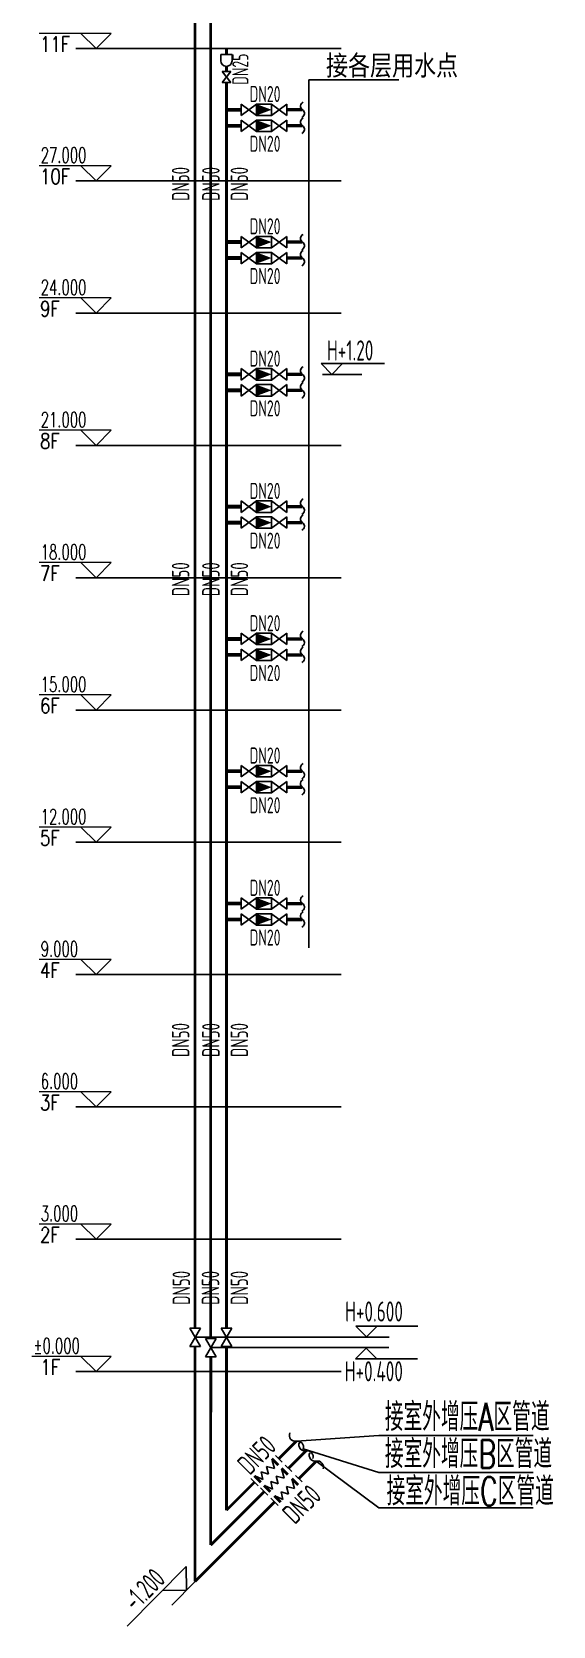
# Model space of a CAD drawing. Header units: millimetres. Extents: x 10779125 to 11142123, y -372083 to -144871.
# Drawn here: x 10908673 to 10916113, y -337502 to -314751 of the extents above; entities that cross this region are included whole.
import ezdxf
from ezdxf.enums import TextEntityAlignment as Align

# ---------------------------------------------------------------- set-up
doc = ezdxf.new("R2010")
doc.units = ezdxf.units.MM
doc.header["$LTSCALE"] = 1000
doc.header["$MEASUREMENT"] = 0
doc.layers.get('0').update_dxf_attribs({"color": 255, "linetype": 'CONTINUOUS'})
for name, color, linetype in [('_标注', 7, 'CONTINUOUS'), ('DIM_ELEV', 3, 'CONTINUOUS'), ('JG', 1, 'CONTINUOUS'), ('NOTE_说明_W', 7, 'CONTINUOUS'), ('TWT', 7, 'CONTINUOUS'), ('TWT_TEXT', 7, 'CONTINUOUS'), ('W-OTHERS02', 7, 'CONTINUOUS'), ('W_DIM', 4, 'CONTINUOUS'), ('WW_PJ', 7, 'CONTINUOUS'), ('喷淋', 6, 'CONTINUOUS'), ('消防', 3, 'CONTINUOUS')]:
    doc.layers.add(name, color=color, linetype=linetype)
doc.layers.add('TWT_ELEV', color=3, linetype='CONTINUOUS', lineweight=15)
doc.styles.add('_TWT_DIM', font='SIMPLEX', dxfattribs={"width": 0.8, "height": 3.5, "bigfont": 'HZTXT'})
doc.styles.add('_TWT_DIM_ELE', font='SIMPLEX', dxfattribs={"width": 0.8, "height": 3.5, "bigfont": 'HZTXT'})
doc.styles.add('gps_hz', font='tssdeng.shx', dxfattribs={"width": 0.7, "bigfont": 'tssdchn.shx'})
doc.styles.add('HZ2', font='romans.shx', dxfattribs={"width": 0.7, "bigfont": '0hztxt.shx'})
doc.styles.get("Standard").update_dxf_attribs({"font": 'symbol.ttf'})

# ---------------------------------------------------------------- blocks, each defined once
blk = doc.blocks.new('$DGFH')
blk.add_lwpolyline([(0.07, -1.01, -0.575183), (0, 0, 0.604745), (-0.11, 1.01, 16.924828)], format="xyb")
blk = doc.blocks.new('A$C58A166D9')
at = {"linetype": 'Continuous'}
for p, q in [((50, 32), (135, 182)), ((135, 182), (224, 40)), ((224, 40), (305, 180)), ((305, 180), (382, 40)), ((382, 40), (465, 176)), ((465, 176), (515, 42))]:
    blk.add_line(p, q, dxfattribs=at)
at = {"linetype": 'Continuous', "const_width": 59.4}
for points in [[(30, 190), (30, 3)], [(536, 188), (536, 0)]]:
    blk.add_lwpolyline(points, dxfattribs=at)

msp = doc.modelspace()

# ---------------------------------------------------------------- linework, layer by layer
for p, q in [((10912624.7, -315436.4), (10913909.9, -315436.4)), ((10912624.7, -315436.4), (10912624.7, -327823.4)), ((10912823, -319638.5), (10913384.6, -319638.5)), ((10911077.9, -333510.8), (10910926.8, -333249.1)), ((10910926.8, -333249.1), (10911077.9, -333249.1)), ((10911077.9, -333249.1), (10910926.8, -333510.8)), ((10911374.7, -333510.8), (10911525.8, -333249.1)), ((10911525.8, -333249.1), (10911374.7, -333249.1)), ((10911374.7, -333249.1), (10911525.8, -333510.8)), ((10910926.8, -333510.8), (10911077.9, -333510.8)), ((10911150.7, -333658.8), (10911301.8, -333397.2)), ((10911301.8, -333397.2), (10911150.7, -333397.2)), ((10911150.7, -333397.2), (10911301.8, -333658.8)), ((10911525.8, -333510.8), (10911374.7, -333510.8)), ((10911301.8, -333658.8), (10911150.7, -333658.8))]:
    msp.add_line(p, q)
at = {"layer": 'DIM_ELEV'}
for p, q in [((10910876.2, -336651.4), (10910034.2, -337501.9)), ((10910877.9, -336990.8), (10910876.2, -336651.4)), ((10910668.7, -337202.2), (10911002, -336865.5)), ((10910877.9, -336990.8), (10910538.5, -336992.5))]:
    msp.add_line(p, q, dxfattribs=at)
at = {"layer": 'JG', "color": 7}
for p, q in [((10912149.9, -335066.2), (10912244, -335160.4)), ((10912287, -335203.4), (10912381.2, -335297.5)), ((10911905, -335497.9), (10911800.1, -335393.1)), ((10912042.1, -335635.1), (10911937.3, -335530.2)), ((10912434.6, -335350.9), (10912528.7, -335445.1)), ((10912189.7, -335782.6), (10912084.8, -335677.8))]:
    msp.add_line(p, q, dxfattribs=at)
at = {"layer": 'JG'}
for points, const_width in [([(10911002.3, -289070.6), (10911002.3, -333249.1)], 40.1), ([(10911226.2, -302277.4), (10911226.2, -333397.2)], 40.1), ([(10911450.3, -315074.1), (10911450.3, -314999.3)], 40.1), ([(10911450.3, -315315), (10911450.3, -315243.3)], 40.1), ([(10911450.3, -315475.5), (10911450.3, -333249.1)], 40.1), ([(10911448.7, -315862.5), (10911661, -315862.5)], 54.2), ([(10912311.2, -315862.5), (10912535.2, -315862.5)], 48.8), ([(10911448.7, -316090.5), (10911661, -316090.5)], 54.2), ([(10912311.2, -316090.5), (10912535.2, -316090.5)], 48.8), ([(10911448.7, -317750.5), (10911661, -317750.5)], 54.2), ([(10912311.2, -317750.5), (10912535.2, -317750.5)], 48.8), ([(10911448.7, -317978.5), (10911661, -317978.5)], 54.2), ([(10912311.2, -317978.5), (10912535.2, -317978.5)], 48.8), ([(10911448.7, -319638.5), (10911661, -319638.5)], 54.2), ([(10912311.2, -319638.5), (10912535.2, -319638.5)], 48.8), ([(10911448.7, -319866.5), (10911661, -319866.5)], 54.2), ([(10912311.2, -319866.5), (10912535.2, -319866.5)], 48.8), ([(10911448.7, -321526.5), (10911661, -321526.5)], 54.2), ([(10912311.2, -321526.5), (10912535.2, -321526.5)], 48.8), ([(10911448.7, -321754.5), (10911661, -321754.5)], 54.2), ([(10912311.2, -321754.5), (10912535.2, -321754.5)], 48.8), ([(10911448.7, -323414.5), (10911661, -323414.5)], 54.2), ([(10912311.2, -323414.5), (10912535.2, -323414.5)], 48.8), ([(10911448.7, -323642.5), (10911661, -323642.5)], 54.2), ([(10912311.2, -323642.5), (10912535.2, -323642.5)], 48.8), ([(10911448.7, -325302.5), (10911661, -325302.5)], 54.2), ([(10912311.2, -325302.5), (10912535.2, -325302.5)], 48.8), ([(10911448.7, -325530.5), (10911661, -325530.5)], 54.2), ([(10912311.2, -325530.5), (10912535.2, -325530.5)], 48.8), ([(10911448.7, -327190.5), (10911661, -327190.5)], 54.2), ([(10912311.2, -327190.5), (10912535.2, -327190.5)], 48.8), ([(10911448.7, -327418.5), (10911661, -327418.5)], 54.2), ([(10912311.2, -327418.5), (10912535.2, -327418.5)], 48.8), ([(10911002.3, -333510.8), (10911002.3, -336865.1)], 40.1), ([(10911450.2, -333510.8), (10911450.2, -335847.8)], 40.1), ([(10911226.3, -333658.8), (10911226.2, -336346.1)], 40.1), ([(10912197, -335113.3), (10912447.8, -334862.5)], 40.1), ([(10912334.1, -335250.4), (10912584.9, -334999.6)], 40.1), ([(10912481.7, -335398), (10912732.5, -335147.2)], 40.1), ([(10911226.1, -336346.2), (10911989.7, -335582.6)], 40.1), ([(10911450.2, -335847.8), (10911852.6, -335445.5)], 40.1), ([(10911002, -336865.5), (10912137.3, -335730.2)], 40.1)]:
    msp.add_lwpolyline(points, dxfattribs=dict(at, const_width=const_width))
at = {"layer": 'NOTE_说明_W', "color": 7, "linetype": 'Continuous'}
for p, q in [((10913770.7, -333379.5), (10911011.9, -333379.5)), ((10913769.2, -333528.1), (10911226.2, -333528.1))]:
    msp.add_line(p, q, dxfattribs=at)
at = {"layer": 'TWT', "color": 8}
for p, q in [((10909298.9, -314988.8), (10913085.4, -314988.8)), ((10909298.9, -316876.8), (10913085.4, -316876.8)), ((10909298.9, -318764.8), (10913085.4, -318764.8)), ((10909298.9, -320652.8), (10913085.4, -320652.8)), ((10909298.9, -322540.8), (10913085.4, -322540.8)), ((10909298.9, -324428.8), (10913085.4, -324428.8)), ((10909298.9, -326316.8), (10913085.4, -326316.8)), ((10909298.9, -328204.8), (10913085.4, -328204.8)), ((10909298.9, -330092.8), (10913085.4, -330092.8)), ((10909298.9, -331980.8), (10913085.4, -331980.8)), ((10909298.9, -333868.8), (10913085.4, -333868.8))]:
    msp.add_line(p, q, dxfattribs=at)
at = {"layer": 'TWT_ELEV'}
for p, q in [((10909805.2, -314772.8), (10908777.6, -314772.8)), ((10909589.2, -314988.8), (10909373.2, -314772.8)), ((10909589.2, -314988.8), (10909805.2, -314772.8)), ((10909805.2, -316660.8), (10908777.6, -316660.8)), ((10909589.2, -316876.8), (10909373.2, -316660.8)), ((10909589.2, -316876.8), (10909805.2, -316660.8)), ((10909805.2, -318548.8), (10908777.6, -318548.8)), ((10909589.2, -318764.8), (10909373.2, -318548.8)), ((10909589.2, -318764.8), (10909805.2, -318548.8)), ((10909805.2, -320436.8), (10908777.6, -320436.8)), ((10909589.2, -320652.8), (10909373.2, -320436.8)), ((10909589.2, -320652.8), (10909805.2, -320436.8)), ((10909805.2, -322324.8), (10908777.6, -322324.8)), ((10909589.2, -322540.8), (10909373.2, -322324.8)), ((10909589.2, -322540.8), (10909805.2, -322324.8)), ((10909805.2, -324212.8), (10908777.6, -324212.8)), ((10909589.2, -324428.8), (10909373.2, -324212.8)), ((10909589.2, -324428.8), (10909805.2, -324212.8)), ((10909805.2, -326100.8), (10908777.6, -326100.8)), ((10909589.2, -326316.8), (10909373.2, -326100.8)), ((10909589.2, -326316.8), (10909805.2, -326100.8)), ((10909805.2, -327988.8), (10908777.6, -327988.8)), ((10909589.2, -328204.8), (10909373.2, -327988.8)), ((10909589.2, -328204.8), (10909805.2, -327988.8)), ((10909805.2, -329876.8), (10908777.6, -329876.8)), ((10909589.2, -330092.8), (10909373.2, -329876.8)), ((10909589.2, -330092.8), (10909805.2, -329876.8)), ((10909805.2, -331764.8), (10908777.6, -331764.8)), ((10909589.2, -331980.8), (10909373.2, -331764.8)), ((10909589.2, -331980.8), (10909805.2, -331764.8)), ((10909805.2, -333652.8), (10908673.2, -333652.8)), ((10909589.2, -333868.8), (10909373.2, -333652.8)), ((10909589.2, -333868.8), (10909805.2, -333652.8))]:
    msp.add_line(p, q, dxfattribs=at)
at = {"layer": 'W-OTHERS02', "color": 0}
for p, q in [((10912955.2, -319638.5), (10912802.4, -319485.7)), ((10912802.4, -319485.7), (10913690, -319485.7)), ((10912955.2, -319638.5), (10912802.4, -319485.7)), ((10912802.4, -319485.7), (10913707.6, -319485.7)), ((10912955.2, -319638.5), (10913107.9, -319485.7)), ((10912955.2, -319638.5), (10913107.9, -319485.7)), ((10913448.6, -333376), (10913295.9, -333223.3)), ((10913295.9, -333223.3), (10914183.4, -333223.3)), ((10913448.6, -333376), (10913601.3, -333223.3)), ((10913443.2, -333533.6), (10913290.4, -333686.4)), ((10913290.4, -333686.4), (10914178, -333686.4)), ((10913443.2, -333533.6), (10913595.9, -333686.4))]:
    msp.add_line(p, q, dxfattribs=at)
at = {"layer": 'W_DIM'}
for p, q in [((10913625.9, -334781.5), (10912447.8, -334862.5)), ((10913625.9, -334781.5), (10915830.2, -334781.5)), ((10913625.9, -335311), (10912545.5, -334974.1)), ((10913625.9, -335814.2), (10912732.5, -335147.2)), ((10913625.9, -335311), (10915830.2, -335311)), ((10913625.9, -335814.2), (10915830.2, -335814.2))]:
    msp.add_line(p, q, dxfattribs=at)
at = {"layer": '喷淋'}
for p, q in [((10911510.5, -315475.5), (10911390.1, -315315)), ((10911390.1, -315475.5), (10911510.5, -315315)), ((10911390.1, -315315), (10911510.5, -315315)), ((10911390.1, -315475.5), (10911510.5, -315475.5)), ((10911661, -315943.8), (10911661, -315781.2)), ((10911661, -315943.8), (10911877.8, -315781.2)), ((10911661, -315781.2), (10911877.8, -315943.8)), ((10911877.8, -315781.2), (10912094.5, -315781.2)), ((10911877.8, -315943.8), (10911877.8, -315781.2)), ((10911877.8, -315943.8), (10911877.8, -315781.2)), ((10911877.8, -315943.8), (10911877.8, -315781.2)), ((10911877.8, -315943.8), (10911877.8, -315781.2)), ((10911877.8, -315943.8), (10911877.8, -315781.2)), ((10911877.8, -315943.8), (10911877.8, -315781.2)), ((10911877.8, -315943.8), (10911877.8, -315781.2)), ((10911877.8, -315943.8), (10911877.8, -315781.2)), ((10911877.8, -315943.8), (10911877.8, -315781.2)), ((10911877.8, -315943.8), (10912094.5, -315943.8)), ((10912094.5, -315943.8), (10912094.5, -315781.2)), ((10912094.5, -315943.8), (10912094.5, -315781.2)), ((10912094.5, -315943.8), (10912311.2, -315781.2)), ((10912094.5, -315781.2), (10912311.2, -315943.8)), ((10912311.2, -315943.8), (10912311.2, -315781.2)), ((10912311.2, -315943.8), (10912311.2, -315781.2)), ((10912311.2, -315943.8), (10912311.2, -315781.2)), ((10912311.2, -315943.8), (10912311.2, -315781.2)), ((10912311.2, -315943.8), (10912311.2, -315781.2)), ((10912311.2, -315943.8), (10912311.2, -315781.2)), ((10912311.2, -315943.8), (10912311.2, -315781.2)), ((10912311.2, -315943.8), (10912311.2, -315781.2)), ((10912311.2, -315943.8), (10912311.2, -315781.2)), ((10911661, -316171.7), (10911661, -316009.2)), ((10911661, -316171.7), (10911877.8, -316009.2)), ((10911661, -316009.2), (10911877.8, -316171.7)), ((10911877.8, -316009.2), (10912094.5, -316009.2)), ((10911877.8, -316171.7), (10911877.8, -316009.2)), ((10911877.8, -316171.7), (10911877.8, -316009.2)), ((10911877.8, -316171.7), (10911877.8, -316009.2)), ((10911877.8, -316171.7), (10911877.8, -316009.2)), ((10911877.8, -316171.7), (10911877.8, -316009.2)), ((10911877.8, -316171.7), (10911877.8, -316009.2)), ((10911877.8, -316171.7), (10911877.8, -316009.2)), ((10911877.8, -316171.7), (10911877.8, -316009.2)), ((10911877.8, -316171.7), (10911877.8, -316009.2)), ((10911877.8, -316171.7), (10912094.5, -316171.7)), ((10912094.5, -316171.7), (10912094.5, -316009.2)), ((10912094.5, -316171.7), (10912094.5, -316009.2)), ((10912094.5, -316171.7), (10912311.2, -316009.2)), ((10912094.5, -316009.2), (10912311.2, -316171.7)), ((10912311.2, -316171.7), (10912311.2, -316009.2)), ((10912311.2, -316171.7), (10912311.2, -316009.2)), ((10912311.2, -316171.7), (10912311.2, -316009.2)), ((10912311.2, -316171.7), (10912311.2, -316009.2)), ((10912311.2, -316171.7), (10912311.2, -316009.2)), ((10912311.2, -316171.7), (10912311.2, -316009.2)), ((10912311.2, -316171.7), (10912311.2, -316009.2)), ((10912311.2, -316171.7), (10912311.2, -316009.2)), ((10912311.2, -316171.7), (10912311.2, -316009.2)), ((10911661, -317831.8), (10911661, -317669.2)), ((10911661, -317831.8), (10911877.8, -317669.2)), ((10911661, -317669.2), (10911877.8, -317831.8)), ((10911877.8, -317669.2), (10912094.5, -317669.2)), ((10911877.8, -317831.8), (10911877.8, -317669.2)), ((10911877.8, -317831.8), (10911877.8, -317669.2)), ((10911877.8, -317831.8), (10911877.8, -317669.2)), ((10911877.8, -317831.8), (10911877.8, -317669.2)), ((10911877.8, -317831.8), (10911877.8, -317669.2)), ((10911877.8, -317831.8), (10911877.8, -317669.2)), ((10911877.8, -317831.8), (10911877.8, -317669.2)), ((10911877.8, -317831.8), (10911877.8, -317669.2)), ((10911877.8, -317831.8), (10911877.8, -317669.2)), ((10912094.5, -317831.8), (10912094.5, -317669.2)), ((10912094.5, -317831.8), (10912094.5, -317669.2)), ((10912094.5, -317831.8), (10912311.2, -317669.2)), ((10912094.5, -317669.2), (10912311.2, -317831.8)), ((10912311.2, -317831.8), (10912311.2, -317669.2)), ((10912311.2, -317831.8), (10912311.2, -317669.2)), ((10912311.2, -317831.8), (10912311.2, -317669.2)), ((10912311.2, -317831.8), (10912311.2, -317669.2)), ((10912311.2, -317831.8), (10912311.2, -317669.2)), ((10912311.2, -317831.8), (10912311.2, -317669.2)), ((10912311.2, -317831.8), (10912311.2, -317669.2)), ((10912311.2, -317831.8), (10912311.2, -317669.2)), ((10912311.2, -317831.8), (10912311.2, -317669.2)), ((10911661, -318059.7), (10911661, -317897.2)), ((10911661, -318059.7), (10911877.8, -317897.2)), ((10911661, -317897.2), (10911877.8, -318059.7)), ((10911877.8, -317831.8), (10912094.5, -317831.8)), ((10911877.8, -317897.2), (10912094.5, -317897.2)), ((10911877.8, -318059.7), (10911877.8, -317897.2)), ((10911877.8, -318059.7), (10911877.8, -317897.2)), ((10911877.8, -318059.7), (10911877.8, -317897.2)), ((10911877.8, -318059.7), (10911877.8, -317897.2)), ((10911877.8, -318059.7), (10911877.8, -317897.2)), ((10911877.8, -318059.7), (10911877.8, -317897.2)), ((10911877.8, -318059.7), (10911877.8, -317897.2)), ((10911877.8, -318059.7), (10911877.8, -317897.2)), ((10911877.8, -318059.7), (10911877.8, -317897.2)), ((10912094.5, -318059.7), (10912094.5, -317897.2)), ((10912094.5, -318059.7), (10912094.5, -317897.2)), ((10912094.5, -318059.7), (10912311.2, -317897.2)), ((10912094.5, -317897.2), (10912311.2, -318059.7)), ((10912311.2, -318059.7), (10912311.2, -317897.2)), ((10912311.2, -318059.7), (10912311.2, -317897.2)), ((10912311.2, -318059.7), (10912311.2, -317897.2)), ((10912311.2, -318059.7), (10912311.2, -317897.2)), ((10912311.2, -318059.7), (10912311.2, -317897.2)), ((10912311.2, -318059.7), (10912311.2, -317897.2)), ((10912311.2, -318059.7), (10912311.2, -317897.2)), ((10912311.2, -318059.7), (10912311.2, -317897.2)), ((10912311.2, -318059.7), (10912311.2, -317897.2)), ((10911877.8, -318059.7), (10912094.5, -318059.7)), ((10911661, -319719.8), (10911661, -319557.2)), ((10911661, -319719.8), (10911877.8, -319557.2)), ((10911661, -319557.2), (10911877.8, -319719.8)), ((10911877.8, -319557.2), (10912094.5, -319557.2)), ((10911877.8, -319719.8), (10911877.8, -319557.2)), ((10911877.8, -319719.8), (10911877.8, -319557.2)), ((10911877.8, -319719.8), (10911877.8, -319557.2)), ((10911877.8, -319719.8), (10911877.8, -319557.2)), ((10911877.8, -319719.8), (10911877.8, -319557.2)), ((10911877.8, -319719.8), (10911877.8, -319557.2)), ((10911877.8, -319719.8), (10911877.8, -319557.2)), ((10911877.8, -319719.8), (10911877.8, -319557.2)), ((10911877.8, -319719.8), (10911877.8, -319557.2)), ((10912094.5, -319719.8), (10912094.5, -319557.2)), ((10912094.5, -319719.8), (10912094.5, -319557.2)), ((10912094.5, -319719.8), (10912311.2, -319557.2)), ((10912094.5, -319557.2), (10912311.2, -319719.8)), ((10912311.2, -319719.8), (10912311.2, -319557.2)), ((10912311.2, -319719.8), (10912311.2, -319557.2)), ((10912311.2, -319719.8), (10912311.2, -319557.2)), ((10912311.2, -319719.8), (10912311.2, -319557.2)), ((10912311.2, -319719.8), (10912311.2, -319557.2)), ((10912311.2, -319719.8), (10912311.2, -319557.2)), ((10912311.2, -319719.8), (10912311.2, -319557.2)), ((10912311.2, -319719.8), (10912311.2, -319557.2)), ((10912311.2, -319719.8), (10912311.2, -319557.2)), ((10911661, -319947.7), (10911661, -319785.2)), ((10911661, -319947.7), (10911877.8, -319785.2)), ((10911661, -319785.2), (10911877.8, -319947.7)), ((10911877.8, -319719.8), (10912094.5, -319719.8)), ((10911877.8, -319785.2), (10912094.5, -319785.2)), ((10911877.8, -319947.7), (10911877.8, -319785.2)), ((10911877.8, -319947.7), (10911877.8, -319785.2)), ((10911877.8, -319947.7), (10911877.8, -319785.2)), ((10911877.8, -319947.7), (10911877.8, -319785.2)), ((10911877.8, -319947.7), (10911877.8, -319785.2)), ((10911877.8, -319947.7), (10911877.8, -319785.2)), ((10911877.8, -319947.7), (10911877.8, -319785.2)), ((10911877.8, -319947.7), (10911877.8, -319785.2)), ((10911877.8, -319947.7), (10911877.8, -319785.2)), ((10912094.5, -319947.7), (10912094.5, -319785.2)), ((10912094.5, -319947.7), (10912094.5, -319785.2)), ((10912094.5, -319947.7), (10912311.2, -319785.2)), ((10912094.5, -319785.2), (10912311.2, -319947.7)), ((10912311.2, -319947.7), (10912311.2, -319785.2)), ((10912311.2, -319947.7), (10912311.2, -319785.2)), ((10912311.2, -319947.7), (10912311.2, -319785.2)), ((10912311.2, -319947.7), (10912311.2, -319785.2)), ((10912311.2, -319947.7), (10912311.2, -319785.2)), ((10912311.2, -319947.7), (10912311.2, -319785.2)), ((10912311.2, -319947.7), (10912311.2, -319785.2)), ((10912311.2, -319947.7), (10912311.2, -319785.2)), ((10912311.2, -319947.7), (10912311.2, -319785.2)), ((10911877.8, -319947.7), (10912094.5, -319947.7)), ((10911661, -321607.8), (10911661, -321445.2)), ((10911661, -321607.8), (10911877.8, -321445.2)), ((10911661, -321445.2), (10911877.8, -321607.8)), ((10911877.8, -321445.2), (10912094.5, -321445.2)), ((10911877.8, -321607.8), (10911877.8, -321445.2)), ((10911877.8, -321607.8), (10911877.8, -321445.2)), ((10911877.8, -321607.8), (10911877.8, -321445.2)), ((10911877.8, -321607.8), (10911877.8, -321445.2)), ((10911877.8, -321607.8), (10911877.8, -321445.2)), ((10911877.8, -321607.8), (10911877.8, -321445.2)), ((10911877.8, -321607.8), (10911877.8, -321445.2)), ((10911877.8, -321607.8), (10911877.8, -321445.2)), ((10911877.8, -321607.8), (10911877.8, -321445.2)), ((10912094.5, -321607.8), (10912094.5, -321445.2)), ((10912094.5, -321607.8), (10912094.5, -321445.2)), ((10912094.5, -321607.8), (10912311.2, -321445.2)), ((10912094.5, -321445.2), (10912311.2, -321607.8)), ((10912311.2, -321607.8), (10912311.2, -321445.2)), ((10912311.2, -321607.8), (10912311.2, -321445.2)), ((10912311.2, -321607.8), (10912311.2, -321445.2)), ((10912311.2, -321607.8), (10912311.2, -321445.2)), ((10912311.2, -321607.8), (10912311.2, -321445.2)), ((10912311.2, -321607.8), (10912311.2, -321445.2)), ((10912311.2, -321607.8), (10912311.2, -321445.2)), ((10912311.2, -321607.8), (10912311.2, -321445.2)), ((10912311.2, -321607.8), (10912311.2, -321445.2)), ((10911661, -321835.7), (10911661, -321673.2)), ((10911661, -321835.7), (10911877.8, -321673.2)), ((10911661, -321673.2), (10911877.8, -321835.7)), ((10911877.8, -321607.8), (10912094.5, -321607.8)), ((10911877.8, -321673.2), (10912094.5, -321673.2)), ((10911877.8, -321835.7), (10911877.8, -321673.2)), ((10911877.8, -321835.7), (10911877.8, -321673.2)), ((10911877.8, -321835.7), (10911877.8, -321673.2)), ((10911877.8, -321835.7), (10911877.8, -321673.2)), ((10911877.8, -321835.7), (10911877.8, -321673.2)), ((10911877.8, -321835.7), (10911877.8, -321673.2)), ((10911877.8, -321835.7), (10911877.8, -321673.2)), ((10911877.8, -321835.7), (10911877.8, -321673.2)), ((10911877.8, -321835.7), (10911877.8, -321673.2)), ((10912094.5, -321835.7), (10912094.5, -321673.2)), ((10912094.5, -321835.7), (10912094.5, -321673.2)), ((10912094.5, -321835.7), (10912311.2, -321673.2)), ((10912094.5, -321673.2), (10912311.2, -321835.7)), ((10912311.2, -321835.7), (10912311.2, -321673.2)), ((10912311.2, -321835.7), (10912311.2, -321673.2)), ((10912311.2, -321835.7), (10912311.2, -321673.2)), ((10912311.2, -321835.7), (10912311.2, -321673.2)), ((10912311.2, -321835.7), (10912311.2, -321673.2)), ((10912311.2, -321835.7), (10912311.2, -321673.2)), ((10912311.2, -321835.7), (10912311.2, -321673.2)), ((10912311.2, -321835.7), (10912311.2, -321673.2)), ((10912311.2, -321835.7), (10912311.2, -321673.2)), ((10911877.8, -321835.7), (10912094.5, -321835.7)), ((10911661, -323495.8), (10911661, -323333.2)), ((10911661, -323495.8), (10911877.8, -323333.2)), ((10911661, -323333.2), (10911877.8, -323495.8)), ((10911877.8, -323333.2), (10912094.5, -323333.2)), ((10911877.8, -323495.8), (10911877.8, -323333.2)), ((10911877.8, -323495.8), (10911877.8, -323333.2)), ((10911877.8, -323495.8), (10911877.8, -323333.2)), ((10911877.8, -323495.8), (10911877.8, -323333.2)), ((10911877.8, -323495.8), (10911877.8, -323333.2)), ((10911877.8, -323495.8), (10911877.8, -323333.2)), ((10911877.8, -323495.8), (10911877.8, -323333.2)), ((10911877.8, -323495.8), (10911877.8, -323333.2)), ((10911877.8, -323495.8), (10911877.8, -323333.2)), ((10911877.8, -323495.8), (10912094.5, -323495.8)), ((10912094.5, -323495.8), (10912094.5, -323333.2)), ((10912094.5, -323495.8), (10912094.5, -323333.2)), ((10912094.5, -323495.8), (10912311.2, -323333.2)), ((10912094.5, -323333.2), (10912311.2, -323495.8)), ((10912311.2, -323495.8), (10912311.2, -323333.2)), ((10912311.2, -323495.8), (10912311.2, -323333.2)), ((10912311.2, -323495.8), (10912311.2, -323333.2)), ((10912311.2, -323495.8), (10912311.2, -323333.2)), ((10912311.2, -323495.8), (10912311.2, -323333.2)), ((10912311.2, -323495.8), (10912311.2, -323333.2)), ((10912311.2, -323495.8), (10912311.2, -323333.2)), ((10912311.2, -323495.8), (10912311.2, -323333.2)), ((10912311.2, -323495.8), (10912311.2, -323333.2)), ((10911661, -323723.7), (10911661, -323561.2)), ((10911661, -323723.7), (10911877.8, -323561.2)), ((10911661, -323561.2), (10911877.8, -323723.7)), ((10911877.8, -323561.2), (10912094.5, -323561.2)), ((10911877.8, -323723.7), (10911877.8, -323561.2)), ((10911877.8, -323723.7), (10911877.8, -323561.2)), ((10911877.8, -323723.7), (10911877.8, -323561.2)), ((10911877.8, -323723.7), (10911877.8, -323561.2)), ((10911877.8, -323723.7), (10911877.8, -323561.2)), ((10911877.8, -323723.7), (10911877.8, -323561.2)), ((10911877.8, -323723.7), (10911877.8, -323561.2)), ((10911877.8, -323723.7), (10911877.8, -323561.2)), ((10911877.8, -323723.7), (10911877.8, -323561.2)), ((10911877.8, -323723.7), (10912094.5, -323723.7)), ((10912094.5, -323723.7), (10912094.5, -323561.2)), ((10912094.5, -323723.7), (10912094.5, -323561.2)), ((10912094.5, -323723.7), (10912311.2, -323561.2)), ((10912094.5, -323561.2), (10912311.2, -323723.7)), ((10912311.2, -323723.7), (10912311.2, -323561.2)), ((10912311.2, -323723.7), (10912311.2, -323561.2)), ((10912311.2, -323723.7), (10912311.2, -323561.2)), ((10912311.2, -323723.7), (10912311.2, -323561.2)), ((10912311.2, -323723.7), (10912311.2, -323561.2)), ((10912311.2, -323723.7), (10912311.2, -323561.2)), ((10912311.2, -323723.7), (10912311.2, -323561.2)), ((10912311.2, -323723.7), (10912311.2, -323561.2)), ((10912311.2, -323723.7), (10912311.2, -323561.2)), ((10911661, -325383.8), (10911661, -325221.2)), ((10911661, -325383.8), (10911877.8, -325221.2)), ((10911661, -325221.2), (10911877.8, -325383.8)), ((10911877.8, -325221.2), (10912094.5, -325221.2)), ((10911877.8, -325383.8), (10911877.8, -325221.2)), ((10911877.8, -325383.8), (10911877.8, -325221.2)), ((10911877.8, -325383.8), (10911877.8, -325221.2)), ((10911877.8, -325383.8), (10911877.8, -325221.2)), ((10911877.8, -325383.8), (10911877.8, -325221.2)), ((10911877.8, -325383.8), (10911877.8, -325221.2)), ((10911877.8, -325383.8), (10911877.8, -325221.2)), ((10911877.8, -325383.8), (10911877.8, -325221.2)), ((10911877.8, -325383.8), (10911877.8, -325221.2)), ((10912094.5, -325383.8), (10912094.5, -325221.2)), ((10912094.5, -325383.8), (10912094.5, -325221.2)), ((10912094.5, -325383.8), (10912311.2, -325221.2)), ((10912094.5, -325221.2), (10912311.2, -325383.8)), ((10912311.2, -325383.8), (10912311.2, -325221.2)), ((10912311.2, -325383.8), (10912311.2, -325221.2)), ((10912311.2, -325383.8), (10912311.2, -325221.2)), ((10912311.2, -325383.8), (10912311.2, -325221.2)), ((10912311.2, -325383.8), (10912311.2, -325221.2)), ((10912311.2, -325383.8), (10912311.2, -325221.2)), ((10912311.2, -325383.8), (10912311.2, -325221.2)), ((10912311.2, -325383.8), (10912311.2, -325221.2)), ((10912311.2, -325383.8), (10912311.2, -325221.2)), ((10911661, -325611.7), (10911661, -325449.2)), ((10911661, -325611.7), (10911877.8, -325449.2)), ((10911661, -325449.2), (10911877.8, -325611.7)), ((10911877.8, -325383.8), (10912094.5, -325383.8)), ((10911877.8, -325449.2), (10912094.5, -325449.2)), ((10911877.8, -325611.7), (10911877.8, -325449.2)), ((10911877.8, -325611.7), (10911877.8, -325449.2)), ((10911877.8, -325611.7), (10911877.8, -325449.2)), ((10911877.8, -325611.7), (10911877.8, -325449.2)), ((10911877.8, -325611.7), (10911877.8, -325449.2)), ((10911877.8, -325611.7), (10911877.8, -325449.2)), ((10911877.8, -325611.7), (10911877.8, -325449.2)), ((10911877.8, -325611.7), (10911877.8, -325449.2)), ((10911877.8, -325611.7), (10911877.8, -325449.2)), ((10912094.5, -325611.7), (10912094.5, -325449.2)), ((10912094.5, -325611.7), (10912094.5, -325449.2)), ((10912094.5, -325611.7), (10912311.2, -325449.2)), ((10912094.5, -325449.2), (10912311.2, -325611.7)), ((10912311.2, -325611.7), (10912311.2, -325449.2)), ((10912311.2, -325611.7), (10912311.2, -325449.2)), ((10912311.2, -325611.7), (10912311.2, -325449.2)), ((10912311.2, -325611.7), (10912311.2, -325449.2)), ((10912311.2, -325611.7), (10912311.2, -325449.2)), ((10912311.2, -325611.7), (10912311.2, -325449.2)), ((10912311.2, -325611.7), (10912311.2, -325449.2)), ((10912311.2, -325611.7), (10912311.2, -325449.2)), ((10912311.2, -325611.7), (10912311.2, -325449.2)), ((10911877.8, -325611.7), (10912094.5, -325611.7)), ((10911661, -327271.8), (10911661, -327109.2)), ((10911661, -327271.8), (10911877.8, -327109.2)), ((10911661, -327109.2), (10911877.8, -327271.8)), ((10911877.8, -327109.2), (10912094.5, -327109.2)), ((10911877.8, -327271.8), (10911877.8, -327109.2)), ((10911877.8, -327271.8), (10911877.8, -327109.2)), ((10911877.8, -327271.8), (10911877.8, -327109.2)), ((10911877.8, -327271.8), (10911877.8, -327109.2)), ((10911877.8, -327271.8), (10911877.8, -327109.2)), ((10911877.8, -327271.8), (10911877.8, -327109.2)), ((10911877.8, -327271.8), (10911877.8, -327109.2)), ((10911877.8, -327271.8), (10911877.8, -327109.2)), ((10911877.8, -327271.8), (10911877.8, -327109.2)), ((10912094.5, -327271.8), (10912094.5, -327109.2)), ((10912094.5, -327271.8), (10912094.5, -327109.2)), ((10912094.5, -327271.8), (10912311.2, -327109.2)), ((10912094.5, -327109.2), (10912311.2, -327271.8)), ((10912311.2, -327271.8), (10912311.2, -327109.2)), ((10912311.2, -327271.8), (10912311.2, -327109.2)), ((10912311.2, -327271.8), (10912311.2, -327109.2)), ((10912311.2, -327271.8), (10912311.2, -327109.2)), ((10912311.2, -327271.8), (10912311.2, -327109.2)), ((10912311.2, -327271.8), (10912311.2, -327109.2)), ((10912311.2, -327271.8), (10912311.2, -327109.2)), ((10912311.2, -327271.8), (10912311.2, -327109.2)), ((10912311.2, -327271.8), (10912311.2, -327109.2)), ((10911661, -327499.7), (10911661, -327337.2)), ((10911661, -327499.7), (10911877.8, -327337.2)), ((10911661, -327337.2), (10911877.8, -327499.7)), ((10911877.8, -327271.8), (10912094.5, -327271.8)), ((10911877.8, -327337.2), (10912094.5, -327337.2)), ((10911877.8, -327499.7), (10911877.8, -327337.2)), ((10911877.8, -327499.7), (10911877.8, -327337.2)), ((10911877.8, -327499.7), (10911877.8, -327337.2)), ((10911877.8, -327499.7), (10911877.8, -327337.2)), ((10911877.8, -327499.7), (10911877.8, -327337.2)), ((10911877.8, -327499.7), (10911877.8, -327337.2)), ((10911877.8, -327499.7), (10911877.8, -327337.2)), ((10911877.8, -327499.7), (10911877.8, -327337.2)), ((10911877.8, -327499.7), (10911877.8, -327337.2)), ((10912094.5, -327499.7), (10912094.5, -327337.2)), ((10912094.5, -327499.7), (10912094.5, -327337.2)), ((10912094.5, -327499.7), (10912311.2, -327337.2)), ((10912094.5, -327337.2), (10912311.2, -327499.7)), ((10912311.2, -327499.7), (10912311.2, -327337.2)), ((10912311.2, -327499.7), (10912311.2, -327337.2)), ((10912311.2, -327499.7), (10912311.2, -327337.2)), ((10912311.2, -327499.7), (10912311.2, -327337.2)), ((10912311.2, -327499.7), (10912311.2, -327337.2)), ((10912311.2, -327499.7), (10912311.2, -327337.2)), ((10912311.2, -327499.7), (10912311.2, -327337.2)), ((10912311.2, -327499.7), (10912311.2, -327337.2)), ((10912311.2, -327499.7), (10912311.2, -327337.2)), ((10911877.8, -327499.7), (10912094.5, -327499.7))]:
    msp.add_line(p, q, dxfattribs=at)
for points in [[(10911877.8, -315781.2), (10912094.5, -315862.5), (10911877.8, -315943.8)], [(10911877.8, -316009.2), (10912094.5, -316090.5), (10911877.8, -316171.7)], [(10911877.8, -317669.2), (10912094.5, -317750.5), (10911877.8, -317831.8)], [(10911877.8, -317897.2), (10912094.5, -317978.5), (10911877.8, -318059.7)], [(10911877.8, -319557.2), (10912094.5, -319638.5), (10911877.8, -319719.8)], [(10911877.8, -319785.2), (10912094.5, -319866.5), (10911877.8, -319947.7)], [(10911877.8, -321445.2), (10912094.5, -321526.5), (10911877.8, -321607.8)], [(10911877.8, -321673.2), (10912094.5, -321754.5), (10911877.8, -321835.7)], [(10911877.8, -323333.2), (10912094.5, -323414.5), (10911877.8, -323495.8)], [(10911877.8, -323561.2), (10912094.5, -323642.5), (10911877.8, -323723.7)], [(10911877.8, -325221.2), (10912094.5, -325302.5), (10911877.8, -325383.8)], [(10911877.8, -325449.2), (10912094.5, -325530.5), (10911877.8, -325611.7)], [(10911877.8, -327109.2), (10912094.5, -327190.5), (10911877.8, -327271.8)], [(10911877.8, -327337.2), (10912094.5, -327418.5), (10911877.8, -327499.7)]]:
    msp.add_solid(points, dxfattribs=at)
at = {"layer": '消防'}
for p, q in [((10911530.6, -315074.1), (10911370, -315074.1)), ((10911370, -315074.1), (10911370, -315163)), ((10911530.6, -315074.1), (10911530.6, -315163))]:
    msp.add_line(p, q, dxfattribs=at)
msp.add_arc((10911450.3, -315163), 80.3, 180, 0, dxfattribs=at)

# ---------------------------------------------------------------- block references
at = {"layer": 'JG', "xscale": 0.6912000011840024, "yscale": 0.6911999993026257, "zscale": 0.6911999998791748, "rotation": 224.6859407934384}
for p in [(10912112.5, -335096.6), (10912249.6, -335233.7), (10912397.2, -335381.3)]:
    msp.add_blockref('A$C58A166D9', p, dxfattribs=at)
at = {"layer": 'WW_PJ', "xscale": -108.3678911998868, "yscale": 108.3678911998868, "zscale": 108.3678911992535}
for p in [(10912535.2, -315862.5), (10912535.2, -316090.5), (10912535.2, -317750.5), (10912535.2, -317978.5), (10912535.2, -319638.5), (10912535.2, -319866.5), (10912535.2, -321526.5), (10912535.2, -321754.5), (10912535.2, -323414.5), (10912535.2, -323642.5), (10912535.2, -325302.5), (10912535.2, -325530.5), (10912535.2, -327190.5), (10912535.2, -327418.5)]:
    msp.add_blockref('$DGFH', p, dxfattribs=at)
at = {"layer": 'WW_PJ', "xscale": -147.1662719985022, "yscale": 147.1662719990127, "zscale": 147.1662719989862, "rotation": 45.00000000000807}
for p in [(10912447.8, -334862.5), (10912584.9, -334999.6), (10912732.5, -335147.2)]:
    msp.add_blockref('$DGFH', p, dxfattribs=at)

# ---------------------------------------------------------------- texts
at = {"width": 0.8}
msp.add_text('接各层用水点', height=288, dxfattribs=at).set_placement((10912870.5, -315372.8))
at = {"style": 'HZ2', "width": 0.7}
for s, p in [('接室外增压A区管道', (10913710.7, -334717.3)), ('接室外增压B区管道', (10913710.7, -335246.8)), ('接室外增压C区管道', (10913735.2, -335778.7))]:
    msp.add_text(s, height=401.28, dxfattribs=at).set_placement(p)
at = {"layer": '_标注', "style": 'gps_hz', "width": 0.65}
for s, height, rotation, p in [('DN25', 230, 90, (10911763.1, -315506.5)), ('H+1.20', 288, 0, (10912884.8, -319441.5)), ('H+0.600', 288, 0, (10913143.9, -333155.8)), ('H+0.400', 288, 0, (10913138.4, -334009.4)), ('-1.200', 288, 45.29146, (10910154.4, -337305.3))]:
    msp.add_text(s, height=height, rotation=rotation, dxfattribs=at).set_placement(p)
for p in [(10911781.5, -315752.7), (10911781.5, -316462.5), (10911781.5, -317640.7), (10911781.5, -318350.5), (10911781.5, -319528.7), (10911781.5, -320238.5), (10911781.5, -321416.7), (10911781.5, -322126.5), (10911781.5, -323304.7), (10911781.5, -324014.5), (10911781.5, -325192.7), (10911781.5, -325902.5), (10911781.5, -327080.7), (10911781.5, -327790.5)]:
    msp.add_text('DN20', height=230, dxfattribs=at).set_placement(p)
for height, rotation, p in [(250, 90, (10910920.7, -316921.3)), (250, 90, (10911353.5, -316921.3)), (250, 90, (10911759.4, -316921.3)), (250, 90, (10910920.7, -322563.1)), (250, 90, (10911353.5, -322563.1)), (250, 90, (10911759.4, -322563.1)), (250, 90, (10910920.7, -329138)), (250, 90, (10911353.5, -329138)), (250, 90, (10911759.4, -329138)), (250, 90, (10910931.3, -332674.9)), (250, 90, (10911347.3, -332674.9)), (250, 90, (10911759.4, -332674.9)), (288, 45, (10911982.8, -335162.3)), (288, 45, (10912625.9, -335864))]:
    msp.add_text('DN50', height=height, rotation=rotation, dxfattribs=at).set_placement(p, align=Align.CENTER)
at = {"layer": 'TWT_ELEV', "color": 7, "style": '_TWT_DIM_ELE', "width": 0.64}
for s, p in [('27.000', (10908799.2, -316617.6)), ('24.000', (10908799.2, -318505.6)), ('21.000', (10908799.2, -320393.6)), ('18.000', (10908799.2, -322281.6)), ('15.000', (10908799.2, -324169.6)), ('12.000', (10908799.2, -326057.6)), ('9.000', (10908799.2, -327945.6)), ('6.000', (10908799.2, -329833.6)), ('3.000', (10908799.2, -331721.6)), ('%%P0.000', (10908694.8, -333609.6))]:
    msp.add_text(s, height=216, dxfattribs=at).set_placement(p)
at = {"layer": 'TWT_TEXT', "style": '_TWT_DIM', "width": 0.8}
for s, p in [('11F', (10908789.7, -315034.6)), ('10F', (10908789.7, -316922.6)), ('9F', (10908789.7, -318810.6)), ('8F', (10908789.7, -320698.6)), ('7F', (10908789.7, -322586.6)), ('6F', (10908789.7, -324474.6)), ('5F', (10908789.7, -326362.6)), ('4F', (10908789.7, -328250.6)), ('3F', (10908789.7, -330138.6)), ('2F', (10908789.7, -332026.6)), ('1F', (10908796.3, -333914.6))]:
    msp.add_text(s, height=216, dxfattribs=at).set_placement(p)

doc.saveas('drawing.dxf')
